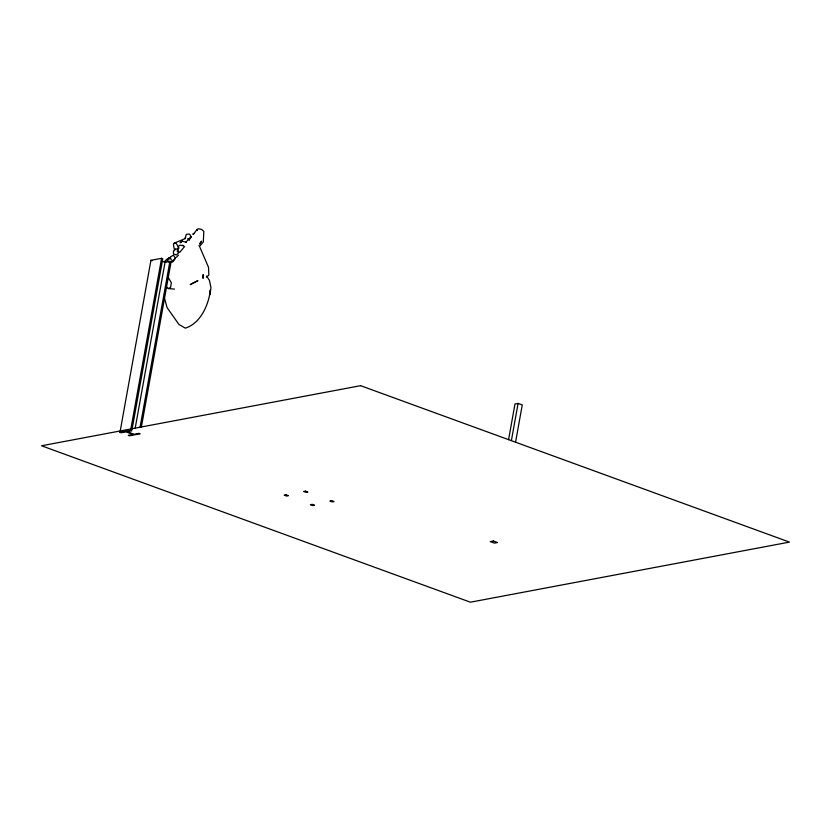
<?xml version="1.0" encoding="UTF-8"?>
<svg xmlns="http://www.w3.org/2000/svg" width="831" height="831" viewBox="0 0 831 831"><rect width="100%" height="100%" fill="white"/><g stroke="black" fill="none" stroke-linecap="round" stroke-linejoin="round"><path stroke-width="1.25" d="M190.299 238.507L190.611 235.256L188.99 233.978L186.269 234.404L185.105 238.694L185.593 237.541L184.835 238.736L174.167 243.213L173.419 244.646L174.562 250.536M119.986 432.317L130.623 430.313L131.807 430.749L126.935 431.673L134.082 434.281L138.964 433.356L140.148 433.792L129.511 435.797L128.327 435.361L133.199 434.447L126.052 431.84L121.181 432.754L119.986 432.317L150.93 260.321L161.567 258.316L162.762 258.753L132.046 429.482M130.851 429.045L161.567 258.316M135.235 427.903L165.037 262.284L169.908 261.36L171.093 261.796L141.301 427.425M140.107 426.989L169.908 261.36M508.572 439.672L514.991 404.001L518.087 403.409L522.263 404.936L515.615 441.884M511.439 440.357L518.087 403.409M177.346 250.92L178.551 246.319L179.922 245.166L183.007 245.696L182.706 245.228L184.482 246.651L179.662 252.406L178.239 251.357L177.232 251.668M199.752 244.21L201.549 241.177L199.804 243.587M191.078 237.074L189.239 239.858L187.868 238.601L189.354 239.982M166.678 261.713L169.389 257.755L167.353 260.259L169.898 258.223M193.675 234.124L197.009 229.408L198.702 228.805L201.621 229.449L203.813 231.371L203.304 242.008L199.585 246.35L198.869 245.623M167.904 259.584L169.389 257.755M172.318 262.201L174.832 259.199M191.473 236.575L185.967 241.998M176.432 257.319L178.488 255.065M164.247 261.807L166.73 259.355L170.511 257.433M206.42 277.139L208.861 275.113L208.498 267.239L199.824 247.098M192.584 234.207L193.987 233.407M166.865 287.246L168.288 288.554L170.563 287.412L171.363 282.852L168.028 277.014M168.735 262.243L171.093 261.796M168.288 288.554L174.531 289.115M174.167 243.213L176.276 243.514L179.06 248.147M182.893 241.343L186.269 242.309M161.453 260.976L165.037 262.284M150.93 260.321L152.125 260.757M206.618 276.079L209.505 280.514L210.949 287.744L210.025 294.579L210.368 289.905C208.747 304.759 200.645 323.363 185.313 328.152L178.977 324.485L173.544 316.798L167.052 307.584L164.767 299.046M197.009 229.408L197.466 230.571M203.169 274.708L203.055 278.156L203.169 274.708M182.155 240.803L180.909 242.683L180.067 242.683L182.155 240.803M175.403 258.067L172.89 261.059L171.061 259.594L170.293 257.059L173.43 255.127L175.403 258.067M175.601 249.071L173.409 251.284L173.471 253.829L176.39 254.972L178.436 252.977L177.751 249.009L175.601 249.071M193.363 282.914L190.226 284.659L197.892 280.649L193.363 282.914M360.602 385.677L41.55 445.78L470.398 602.195L789.45 542.103L360.602 385.677M285.968 494.819L284.192 495.162L286.581 496.024L288.347 495.692L285.968 494.819M305.465 491.152L303.689 491.485L306.078 492.357L307.844 492.014L305.465 491.152M312.176 504.386L310.399 504.718L312.788 505.58L314.554 505.248L312.176 504.386M331.673 500.709L329.897 501.041L332.286 501.914L334.052 501.581L331.673 500.709M493.334 541.012L490.228 541.594L494.403 543.11L497.499 542.529L493.334 541.012"/></g></svg>
